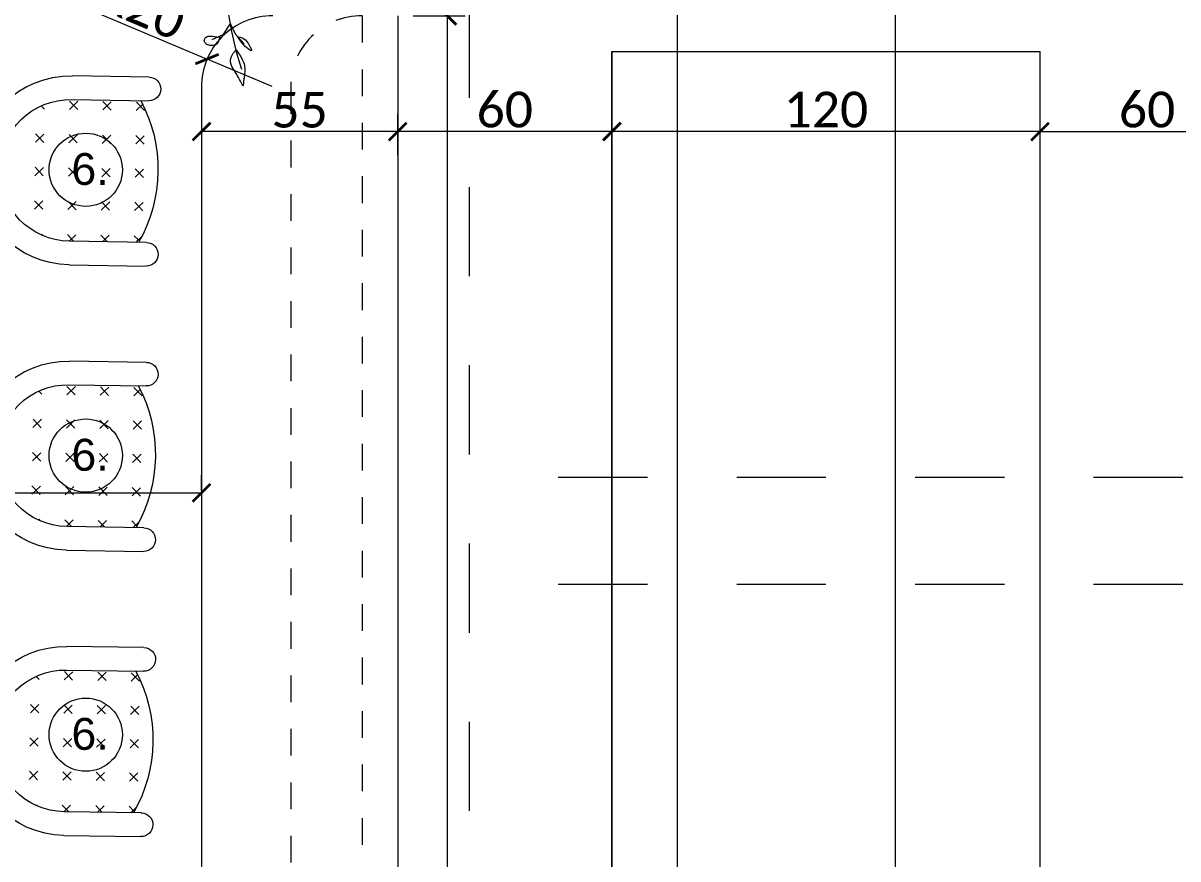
# Model space of a CAD drawing. Header units: centimetres. Extents: x -26724 to 60145, y -23645 to 6771.
# Drawn here: x -19310.1 to -18986.4, y 5104 to 5338.4 of the extents above; entities that cross this region are included whole.
import ezdxf

# ---------------------------------------------------------------- set-up
doc = ezdxf.new("R2010")
doc.units = ezdxf.units.CM
for name, pattern in [('AUSGEZOGEN', [0]), ('DALEKOVOD_VN', [5, 2.5, -2.5]), ('PUNKT2_S9', [0.35, 0.15, -0.1, 0, -0.1])]:
    doc.linetypes.add(name, pattern=pattern)
doc.layers.add('3.IZGLED 2', color=7, linetype='Continuous', lineweight=9, true_color=0x4a4a4a)
for name, color, linetype, lineweight in [('4.KOTE', 88, 'Continuous', 15), ('Moebel', 252, 'PUNKT2_S9', 13), ('namestaj', 8, 'Continuous', 9), ('namjestaj', 150, 'Continuous', 5)]:
    doc.layers.add(name, color=color, linetype=linetype, lineweight=lineweight)
doc.layers.add('pozicije', color=7, linetype='Continuous')
doc.styles.add('0.15', font='arial.ttf', dxfattribs={"height": 0.15})
doc.styles.get("Standard").update_dxf_attribs({"font": 'calibri.ttf'})
doc.dimstyles.new('ja 1 50', dxfattribs={"dimtxt": 10, "dimasz": 5, "dimexe": 5, "dimexo": 5, "dimgap": 1, "dimtad": 1, "dimdec": 0, "dimtxsty": 'Standard', "dimblk": 'ARCHTICK', "dimcen": 2.5, "dimclrd": 256, "dimclrt": 7, "dimadec": 0, "dimazin": 0, "dimtfac": 1, "dimtdec": 0, "dimtix": 1, "dimtmove": 1, "dimatfit": 3, "dimldrblk": 'ARCHTICK', "dimfxl": 10, "dimfxlon": 1, "dimlwd": 0, "dimlwe": 9, "dimarcsym": 0})

# ---------------------------------------------------------------- blocks, each defined once
blk = doc.blocks.new('ggggt')
at = {"layer": 'Moebel', "color": 91, "linetype": 'AUSGEZOGEN', "lineweight": 18, "transparency": 33554687}
for p, q in [((1563.06, 1952.83, 13.5), (1564.12, 1946.54, 13.5)), ((1563.87, 1948.92, 13.5), (1561.74, 1945.67, 13.5)), ((1563.72, 1948.78, 13.5), (1565.14, 1945.95, 13.5)), ((1557.07, 1945.03, 13.5), (1557.31, 1945.14, 13.5)), ((1557.31, 1945.14, 13.5), (1557.59, 1945.23, 13.5)), ((1557.59, 1945.23, 13.5), (1557.92, 1945.27, 13.5)), ((1557.92, 1945.27, 13.5), (1558.33, 1945.28, 13.5)), ((1558.33, 1945.28, 13.5), (1558.8, 1945.26, 13.5)), ((1561.74, 1945.67, 13.5), (1558.63, 1944.25, 13.5)), ((1558.8, 1945.26, 13.5), (1559.36, 1945.2, 13.5)), ((1559.36, 1945.2, 13.5), (1560.01, 1945.1, 13.5)), ((1560.01, 1945.1, 13.5), (1560.75, 1944.96, 13.5)), ((1560.89, 1945.1, 13.5), (1560.71, 1944.39, 13.5)), ((1564.12, 1946.54, 13.5), (1565.46, 1940.91, 13.5)), ((1565.14, 1945.95, 13.5), (1567.68, 1943.13, 13.5)), ((1566.38, 1944.35, 13.5), (1565.84, 1945.25, 13.5)), ((1565.98, 1945.11, 13.5), (1566.62, 1945, 13.5)), ((1556.52, 1944.08, 13.5), (1556.55, 1944.3, 13.5)), ((1556.53, 1943.86, 13.5), (1556.52, 1944.08, 13.5)), ((1556.59, 1943.65, 13.5), (1556.53, 1943.86, 13.5)), ((1556.55, 1944.3, 13.5), (1556.62, 1944.51, 13.5)), ((1556.69, 1943.45, 13.5), (1556.59, 1943.65, 13.5)), ((1556.62, 1944.51, 13.5), (1556.73, 1944.7, 13.5)), ((1556.84, 1943.26, 13.5), (1556.69, 1943.45, 13.5)), ((1556.73, 1944.7, 13.5), (1556.88, 1944.88, 13.5)), ((1557.02, 1943.1, 13.5), (1556.84, 1943.26, 13.5)), ((1556.88, 1944.88, 13.5), (1557.07, 1945.03, 13.5)), ((1557.24, 1942.95, 13.5), (1557.02, 1943.1, 13.5)), ((1557.49, 1942.83, 13.5), (1557.24, 1942.95, 13.5)), ((1557.76, 1942.73, 13.5), (1557.49, 1942.83, 13.5)), ((1558.06, 1942.66, 13.5), (1557.76, 1942.73, 13.5)), ((1558.37, 1942.62, 13.5), (1558.06, 1942.66, 13.5)), ((1558.68, 1942.61, 13.5), (1558.37, 1942.62, 13.5)), ((1559.01, 1942.64, 13.5), (1558.68, 1942.61, 13.5)), ((1559.33, 1942.71, 13.5), (1559.01, 1942.64, 13.5)), ((1559.65, 1942.85, 13.5), (1559.33, 1942.71, 13.5)), ((1559.95, 1943.07, 13.5), (1559.65, 1942.85, 13.5)), ((1560.23, 1943.38, 13.5), (1559.95, 1943.07, 13.5)), ((1560.49, 1943.82, 13.5), (1560.23, 1943.38, 13.5)), ((1560.71, 1944.39, 13.5), (1560.49, 1943.82, 13.5)), ((1566.92, 1943.58, 13.5), (1566.38, 1944.35, 13.5)), ((1566.62, 1945, 13.5), (1567.17, 1944.81, 13.5)), ((1567.46, 1942.93, 13.5), (1566.92, 1943.58, 13.5)), ((1567.17, 1944.81, 13.5), (1567.63, 1944.54, 13.5)), ((1567.97, 1942.39, 13.5), (1567.46, 1942.93, 13.5)), ((1567.63, 1944.54, 13.5), (1568.02, 1944.22, 13.5)), ((1568.44, 1941.95, 13.5), (1567.97, 1942.39, 13.5)), ((1568.02, 1944.22, 13.5), (1568.35, 1943.86, 13.5)), ((1568.35, 1943.86, 13.5), (1568.63, 1943.48, 13.5)), ((1568.86, 1941.62, 13.5), (1568.44, 1941.95, 13.5)), ((1568.63, 1943.48, 13.5), (1568.87, 1943.08, 13.5)), ((1568.87, 1943.08, 13.5), (1569.1, 1942.7, 13.5)), ((1569.1, 1942.7, 13.5), (1569.3, 1942.35, 13.5)), ((1569.3, 1942.35, 13.5), (1569.48, 1942.02, 13.5)), ((1569.48, 1942.02, 13.5), (1569.62, 1941.74, 13.5)), ((1563.86, 1938.75, 13.5), (1564.09, 1939.57, 13.5)), ((1563.86, 1937.99, 13.5), (1563.86, 1938.75, 13.5)), ((1564.09, 1939.57, 13.5), (1564.59, 1940.46, 13.5)), ((1564.59, 1940.46, 13.5), (1565.42, 1941.43, 13.5)), ((1565.42, 1941.43, 13.5), (1566.04, 1940.58, 13.5)), ((1565.42, 1941.43, 13.5), (1565.42, 1941.43, 13.5)), ((1565.46, 1940.91, 13.5), (1566.95, 1936, 13.5)), ((1566.04, 1940.58, 13.5), (1566.55, 1939.82, 13.5)), ((1566.55, 1939.82, 13.5), (1566.95, 1939.15, 13.5)), ((1566.95, 1939.15, 13.5), (1567.25, 1938.55, 13.5)), ((1569.21, 1941.39, 13.5), (1568.86, 1941.62, 13.5)), ((1569.48, 1941.25, 13.5), (1569.21, 1941.39, 13.5)), ((1569.66, 1941.2, 13.5), (1569.48, 1941.25, 13.5)), ((1569.62, 1941.74, 13.5), (1569.73, 1941.51, 13.5)), ((1569.76, 1941.24, 13.5), (1569.66, 1941.2, 13.5)), ((1569.73, 1941.51, 13.5), (1569.77, 1941.34, 13.5)), ((1569.77, 1941.34, 13.5), (1569.76, 1941.24, 13.5)), ((1564.04, 1937.28, 13.5), (1563.86, 1937.99, 13.5)), ((1564.33, 1936.61, 13.5), (1564.04, 1937.28, 13.5)), ((1564.7, 1935.97, 13.5), (1564.33, 1936.61, 13.5)), ((1565.09, 1935.35, 13.5), (1564.7, 1935.97, 13.5)), ((1567.25, 1938.55, 13.5), (1567.48, 1938.01, 13.5)), ((1567.48, 1938.01, 13.5), (1567.64, 1937.53, 13.5)), ((1567.64, 1937.53, 13.5), (1567.75, 1937.08, 13.5)), ((1567.75, 1937.08, 13.5), (1567.82, 1936.67, 13.5)), ((1567.82, 1936.67, 13.5), (1567.86, 1936.27, 13.5)), ((1567.87, 1935.52, 13.5), (1567.85, 1935.17, 13.5)), ((1567.86, 1936.27, 13.5), (1567.87, 1935.89, 13.5)), ((1567.87, 1935.89, 13.5), (1567.87, 1935.52, 13.5)), ((1565.46, 1934.76, 13.5), (1565.09, 1935.35, 13.5)), ((1565.8, 1934.18, 13.5), (1565.46, 1934.76, 13.5)), ((1566.11, 1933.64, 13.5), (1565.8, 1934.18, 13.5)), ((1566.38, 1933.13, 13.5), (1566.11, 1933.64, 13.5)), ((1566.63, 1932.68, 13.5), (1566.38, 1933.13, 13.5)), ((1566.84, 1932.27, 13.5), (1566.63, 1932.68, 13.5)), ((1567.01, 1931.93, 13.5), (1566.84, 1932.27, 13.5)), ((1567.49, 1932.2, 13.5), (1567.47, 1931.98, 13.5)), ((1567.51, 1932.44, 13.5), (1567.49, 1932.2, 13.5)), ((1567.54, 1932.7, 13.5), (1567.51, 1932.44, 13.5)), ((1567.58, 1932.97, 13.5), (1567.54, 1932.7, 13.5)), ((1567.61, 1933.26, 13.5), (1567.58, 1932.97, 13.5)), ((1567.65, 1933.55, 13.5), (1567.61, 1933.26, 13.5)), ((1567.7, 1933.86, 13.5), (1567.65, 1933.55, 13.5)), ((1567.74, 1934.17, 13.5), (1567.7, 1933.86, 13.5)), ((1567.78, 1934.49, 13.5), (1567.74, 1934.17, 13.5)), ((1567.82, 1934.82, 13.5), (1567.78, 1934.49, 13.5)), ((1567.85, 1935.17, 13.5), (1567.82, 1934.82, 13.5)), ((1567.15, 1931.67, 13.5), (1567.01, 1931.93, 13.5)), ((1567.26, 1931.48, 13.5), (1567.15, 1931.67, 13.5)), ((1567.34, 1931.36, 13.5), (1567.26, 1931.48, 13.5)), ((1567.39, 1931.3, 13.5), (1567.34, 1931.36, 13.5)), ((1567.42, 1931.31, 13.5), (1567.39, 1931.3, 13.5)), ((1567.44, 1931.37, 13.5), (1567.42, 1931.31, 13.5)), ((1567.45, 1931.47, 13.5), (1567.44, 1931.37, 13.5)), ((1567.46, 1931.78, 13.5), (1567.45, 1931.61, 13.5)), ((1567.45, 1931.61, 13.5), (1567.45, 1931.47, 13.5)), ((1567.47, 1931.98, 13.5), (1567.46, 1931.78, 13.5))]:
    blk.add_line(p, q, dxfattribs=at)
blk = doc.blocks.new('gggddgdgd')
at = {"layer": 'namjestaj', "transparency": 33554687}
for p, q in [((1591.13, 1615.44, 13.5), (1612.72, 1615.79, 13.5)), ((1612.82, 1609.17, 13.5), (1591.24, 1608.82, 13.5)), ((1601.72, 1608.54, 13.5), (1604.1, 1606.24, 13.5)), ((1601.76, 1606.2, 13.5), (1604.06, 1608.58, 13.5)), ((1611.08, 1608.69, 13.5), (1613.46, 1606.38, 13.5)), ((1611.12, 1606.35, 13.5), (1613.42, 1608.73, 13.5)), ((1592.39, 1606.05, 13.5), (1594.7, 1608.43, 13.5)), ((1592.92, 1607.84, 13.5), (1594.73, 1606.09, 13.5)), ((1620.48, 1606.5, 13.5), (1621.35, 1607.4, 13.5)), ((1622.54, 1606.81, 13.5), (1622.82, 1606.53, 13.5)), ((1592.51, 1599.03, 13.5), (1594.88, 1596.73, 13.5)), ((1592.54, 1596.69, 13.5), (1594.85, 1599.07, 13.5)), ((1601.87, 1599.18, 13.5), (1604.25, 1596.87, 13.5)), ((1601.9, 1596.84, 13.5), (1604.21, 1599.21, 13.5)), ((1611.23, 1599.33, 13.5), (1613.61, 1597.02, 13.5)), ((1611.27, 1596.99, 13.5), (1613.57, 1599.36, 13.5)), ((1620.59, 1599.48, 13.5), (1622.97, 1597.17, 13.5)), ((1620.63, 1597.14, 13.5), (1622.93, 1599.51, 13.5)), ((1592.66, 1589.67, 13.5), (1595.03, 1587.36, 13.5)), ((1592.69, 1587.33, 13.5), (1595, 1589.7, 13.5)), ((1602.02, 1589.82, 13.5), (1604.39, 1587.51, 13.5)), ((1602.05, 1587.48, 13.5), (1604.36, 1589.85, 13.5)), ((1611.38, 1589.97, 13.5), (1613.76, 1587.66, 13.5)), ((1611.42, 1587.63, 13.5), (1613.72, 1590, 13.5)), ((1620.74, 1590.11, 13.5), (1623.12, 1587.81, 13.5)), ((1620.78, 1587.77, 13.5), (1623.08, 1590.15, 13.5)), ((1592.81, 1580.31, 13.5), (1595.18, 1578, 13.5)), ((1592.84, 1577.97, 13.5), (1595.15, 1580.34, 13.5)), ((1602.17, 1580.46, 13.5), (1604.54, 1578.15, 13.5)), ((1602.2, 1578.11, 13.5), (1604.51, 1580.49, 13.5)), ((1611.53, 1580.6, 13.5), (1613.9, 1578.3, 13.5)), ((1611.56, 1578.26, 13.5), (1613.87, 1580.64, 13.5)), ((1620.89, 1580.75, 13.5), (1623.27, 1578.45, 13.5)), ((1620.93, 1578.41, 13.5), (1623.23, 1580.79, 13.5)), ((1593.22, 1570.69, 13.5), (1594.84, 1569.12, 13.5)), ((1593.86, 1569.5, 13.5), (1595.29, 1570.98, 13.5)), ((1602.32, 1571.09, 13.5), (1604.2, 1569.27, 13.5)), ((1602.83, 1569.24, 13.5), (1604.66, 1571.13, 13.5)), ((1611.68, 1571.24, 13.5), (1613.56, 1569.42, 13.5)), ((1612.19, 1569.39, 13.5), (1614.02, 1571.28, 13.5)), ((1621.04, 1571.39, 13.5), (1621.28, 1571.16, 13.5)), ((1591.87, 1569.07, 13.5), (1613.46, 1569.41, 13.5)), ((1613.56, 1562.8, 13.5), (1591.98, 1562.45, 13.5)), ((1591.85, 1535.44, 13.5), (1613.43, 1535.78, 13.5)), ((1613.54, 1529.16, 13.5), (1591.95, 1528.82, 13.5)), ((1593.11, 1526.04, 13.5), (1595.41, 1528.42, 13.5)), ((1593.64, 1527.84, 13.5), (1595.45, 1526.08, 13.5)), ((1602.43, 1528.53, 13.5), (1604.81, 1526.23, 13.5)), ((1602.47, 1526.19, 13.5), (1604.78, 1528.57, 13.5)), ((1611.8, 1528.68, 13.5), (1614.17, 1526.38, 13.5)), ((1611.83, 1526.34, 13.5), (1614.14, 1528.72, 13.5)), ((1621.19, 1526.49, 13.5), (1622.06, 1527.39, 13.5)), ((1623.25, 1526.8, 13.5), (1623.53, 1526.53, 13.5)), ((1593.22, 1519.02, 13.5), (1595.6, 1516.72, 13.5)), ((1593.26, 1516.68, 13.5), (1595.56, 1519.06, 13.5)), ((1602.58, 1519.17, 13.5), (1604.96, 1516.87, 13.5)), ((1602.62, 1516.83, 13.5), (1604.92, 1519.21, 13.5)), ((1611.95, 1519.32, 13.5), (1614.32, 1517.02, 13.5)), ((1611.98, 1516.98, 13.5), (1614.29, 1519.36, 13.5)), ((1621.31, 1519.47, 13.5), (1623.68, 1517.17, 13.5)), ((1621.34, 1517.13, 13.5), (1623.65, 1519.51, 13.5)), ((1593.37, 1509.66, 13.5), (1595.75, 1507.36, 13.5)), ((1593.41, 1507.32, 13.5), (1595.71, 1509.7, 13.5)), ((1602.73, 1509.81, 13.5), (1605.11, 1507.51, 13.5)), ((1602.77, 1507.47, 13.5), (1605.07, 1509.85, 13.5)), ((1612.09, 1509.96, 13.5), (1614.47, 1507.66, 13.5)), ((1612.13, 1507.62, 13.5), (1614.43, 1510, 13.5)), ((1621.46, 1510.11, 13.5), (1623.83, 1507.8, 13.5)), ((1621.49, 1507.77, 13.5), (1623.8, 1510.15, 13.5)), ((1593.52, 1500.3, 13.5), (1595.9, 1498, 13.5)), ((1593.56, 1497.96, 13.5), (1595.86, 1500.34, 13.5)), ((1602.88, 1500.45, 13.5), (1605.26, 1498.15, 13.5)), ((1602.92, 1498.11, 13.5), (1605.22, 1500.49, 13.5)), ((1612.24, 1500.6, 13.5), (1614.62, 1498.29, 13.5)), ((1612.28, 1498.26, 13.5), (1614.58, 1500.63, 13.5)), ((1621.6, 1500.75, 13.5), (1623.98, 1498.44, 13.5)), ((1621.64, 1498.41, 13.5), (1623.95, 1500.78, 13.5)), ((1592.59, 1489.06, 13.5), (1614.17, 1489.41, 13.5)), ((1593.93, 1490.68, 13.5), (1595.56, 1489.11, 13.5)), ((1594.57, 1489.49, 13.5), (1596.01, 1490.97, 13.5)), ((1603.03, 1491.09, 13.5), (1604.92, 1489.26, 13.5)), ((1603.55, 1489.24, 13.5), (1605.37, 1491.12, 13.5)), ((1612.39, 1491.24, 13.5), (1614.28, 1489.41, 13.5)), ((1612.91, 1489.39, 13.5), (1614.73, 1491.27, 13.5)), ((1621.75, 1491.39, 13.5), (1622, 1491.15, 13.5)), ((1614.28, 1482.79, 13.5), (1592.69, 1482.44, 13.5)), ((1592.56, 1455.43, 13.5), (1614.15, 1455.77, 13.5)), ((1614.25, 1449.16, 13.5), (1592.67, 1448.81, 13.5)), ((1593.83, 1446.03, 13.5), (1596.13, 1448.41, 13.5)), ((1594.35, 1447.83, 13.5), (1596.17, 1446.07, 13.5)), ((1603.15, 1448.52, 13.5), (1605.53, 1446.22, 13.5)), ((1603.19, 1446.18, 13.5), (1605.49, 1448.56, 13.5)), ((1612.51, 1448.67, 13.5), (1614.89, 1446.37, 13.5)), ((1612.55, 1446.33, 13.5), (1614.85, 1448.71, 13.5)), ((1621.91, 1446.48, 13.5), (1622.78, 1447.38, 13.5)), ((1623.97, 1446.79, 13.5), (1624.25, 1446.52, 13.5)), ((1593.94, 1439.01, 13.5), (1596.32, 1436.71, 13.5)), ((1593.98, 1436.67, 13.5), (1596.28, 1439.05, 13.5)), ((1603.3, 1439.16, 13.5), (1605.68, 1436.86, 13.5)), ((1603.34, 1436.82, 13.5), (1605.64, 1439.2, 13.5)), ((1612.66, 1439.31, 13.5), (1615.04, 1437.01, 13.5)), ((1612.7, 1436.97, 13.5), (1615, 1439.35, 13.5)), ((1622.02, 1439.46, 13.5), (1624.4, 1437.16, 13.5)), ((1622.06, 1437.12, 13.5), (1624.36, 1439.5, 13.5)), ((1594.09, 1429.65, 13.5), (1596.47, 1427.35, 13.5)), ((1594.13, 1427.31, 13.5), (1596.43, 1429.69, 13.5)), ((1603.45, 1429.8, 13.5), (1605.83, 1427.5, 13.5)), ((1603.49, 1427.46, 13.5), (1605.79, 1429.84, 13.5)), ((1612.81, 1429.95, 13.5), (1615.19, 1427.65, 13.5)), ((1612.85, 1427.61, 13.5), (1615.15, 1429.99, 13.5)), ((1622.17, 1430.1, 13.5), (1624.55, 1427.8, 13.5)), ((1622.21, 1427.76, 13.5), (1624.51, 1430.14, 13.5)), ((1622.36, 1418.4, 13.5), (1624.66, 1420.78, 13.5)), ((1594.24, 1420.29, 13.5), (1596.62, 1417.99, 13.5)), ((1594.28, 1417.95, 13.5), (1596.58, 1420.33, 13.5)), ((1603.6, 1420.44, 13.5), (1605.98, 1418.14, 13.5)), ((1603.64, 1418.1, 13.5), (1605.94, 1420.48, 13.5)), ((1612.96, 1420.59, 13.5), (1615.34, 1418.29, 13.5)), ((1613, 1418.25, 13.5), (1615.3, 1420.63, 13.5)), ((1622.32, 1420.74, 13.5), (1624.7, 1418.44, 13.5)), ((1603.75, 1411.08, 13.5), (1605.63, 1409.25, 13.5)), ((1604.26, 1409.23, 13.5), (1606.09, 1411.12, 13.5)), ((1613.11, 1411.23, 13.5), (1615, 1409.4, 13.5)), ((1613.62, 1409.38, 13.5), (1615.45, 1411.27, 13.5)), ((1622.47, 1411.38, 13.5), (1622.71, 1411.14, 13.5)), ((1593.3, 1409.06, 13.5), (1614.89, 1409.4, 13.5)), ((1594.65, 1410.68, 13.5), (1596.27, 1409.1, 13.5)), ((1595.29, 1409.48, 13.5), (1596.73, 1410.97, 13.5)), ((1614.99, 1402.78, 13.5), (1593.41, 1402.44, 13.5))]:
    blk.add_line(p, q, dxfattribs=at)
for centre, radius, start, end in [((1591.18, 1612.13, 13.5), 3.31, 90.9137, 270.9137), ((1613.14, 1589.31, 13.5), 26.48, 0.9137, 90.9137), ((1629.77, 1589.56, 13.5), 41.14, 152.0171, 209.8102), ((1613.14, 1589.31, 13.5), 19.86, 0.9137, 90.9137), ((1613.14, 1589.27, 13.5), 19.86, 270.9137, 0.9137), ((1613.14, 1589.27, 13.5), 26.48, 270.9137, 0.9137), ((1591.92, 1565.76, 13.5), 3.31, 90.9137, 270.9137), ((1591.9, 1532.13, 13.5), 3.31, 90.9137, 270.9137), ((1613.85, 1509.3, 13.5), 26.48, 0.9137, 90.9137), ((1630.49, 1509.55, 13.5), 41.14, 152.0171, 209.8102), ((1613.85, 1509.3, 13.5), 19.86, 0.9137, 90.9137), ((1613.86, 1509.27, 13.5), 19.86, 270.9137, 0.9137), ((1613.86, 1509.27, 13.5), 26.48, 270.9137, 0.9137), ((1592.64, 1485.75, 13.5), 3.31, 90.9137, 270.9137), ((1592.62, 1452.12, 13.5), 3.31, 90.9137, 270.9137), ((1614.57, 1429.3, 13.5), 26.48, 0.9137, 90.9137), ((1631.21, 1429.54, 13.5), 41.14, 152.0171, 209.8102), ((1614.57, 1429.3, 13.5), 19.86, 0.9137, 90.9137), ((1614.57, 1429.26, 13.5), 19.86, 270.9137, 0.9137), ((1614.57, 1429.26, 13.5), 26.48, 270.9137, 0.9137), ((1593.36, 1405.75, 13.5), 3.31, 90.9137, 270.9137)]:
    blk.add_arc(centre, radius, start, end, dxfattribs=at)
blk = doc.blocks.new('_ArchTick')
at = {"color": 0, "linetype": 'ByBlock', "const_width": 0.15}
blk.add_lwpolyline([(-0.5, -0.5), (0.5, 0.5)], dxfattribs=at)
blk = doc.blocks.new('*D2937')
at = {"layer": '4.KOTE', "color": 0, "lineweight": 9, "transparency": 16777216}
for p, q in [((-19295.07, 5897.75), (-19295.07, 5884.44)), ((-19200.07, 5879.44), (-19200.07, 5894.44))]:
    blk.add_line(p, q, dxfattribs=at)
at = {"layer": '4.KOTE', "lineweight": 0, "transparency": 16777216}
blk.add_line((-19200.07, 5889.44), (-19295.07, 5889.44), dxfattribs=at)
at = {"layer": 'Defpoints', "color": 0, "lineweight": 50, "transparency": 16777216}
for p in [(-19295.07, 5910.46, 13.5), (-19295.07, 5889.44), (-19200.07, 3696.58, 13.5)]:
    blk.add_point(p, dxfattribs=at)
at = {"layer": '4.KOTE', "lineweight": 0, "transparency": 16777216, "xscale": 5, "yscale": 5, "zscale": 5, "rotation": 180}
blk.add_blockref('_ArchTick', (-19295.07, 5889.44), dxfattribs=at)
at = {"layer": '4.KOTE', "lineweight": 0, "transparency": 16777216, "xscale": 5, "yscale": 5, "zscale": 5}
blk.add_blockref('_ArchTick', (-19200.07, 5889.44), dxfattribs=at)
at = {"layer": '4.KOTE', "color": 7, "transparency": 16777216, "insert": (-19247.57, 5895.56), "char_height": 10, "attachment_point": 5}
blk.add_mtext('95', dxfattribs=at)
blk = doc.blocks.new('*D2971')
at = {"layer": '4.KOTE', "color": 0, "lineweight": 9, "transparency": 16777216}
for p, q in [((-19413.29, 5207.3), (-19413.29, 5211.66)), ((-19260.07, 5207.3), (-19260.07, 5211.66))]:
    blk.add_line(p, q, dxfattribs=at)
at = {"layer": '4.KOTE', "lineweight": 0, "transparency": 16777216}
blk.add_line((-19413.29, 5206.66), (-19260.07, 5206.66), dxfattribs=at)
at = {"layer": 'Defpoints', "color": 0, "lineweight": 50, "transparency": 16777216}
for p in [(-19413.29, 5205.12, 13.5), (-19260.07, 5206.66), (-19260.07, 5205.12, 13.5)]:
    blk.add_point(p, dxfattribs=at)
at = {"layer": '4.KOTE', "lineweight": 0, "transparency": 16777216, "xscale": 5, "yscale": 5, "zscale": 5, "rotation": 180}
blk.add_blockref('_ArchTick', (-19413.29, 5206.66), dxfattribs=at)
at = {"layer": '4.KOTE', "lineweight": 0, "transparency": 16777216, "xscale": 5, "yscale": 5, "zscale": 5}
blk.add_blockref('_ArchTick', (-19260.07, 5206.66), dxfattribs=at)
at = {"layer": '4.KOTE', "color": 7, "transparency": 16777216, "insert": (-19336.68, 5212.79), "char_height": 10, "attachment_point": 5}
blk.add_mtext('153', dxfattribs=at)
blk = doc.blocks.new('*D2853')
at = {"layer": '4.KOTE', "color": 0, "lineweight": 9, "transparency": 16777216}
for p, q in [((-19055.91, 5440.46), (-19070.69, 5440.46)), ((-19055.97, 4720.46), (-19070.69, 4720.46))]:
    blk.add_line(p, q, dxfattribs=at)
at = {"layer": '4.KOTE', "lineweight": 0, "transparency": 16777216}
blk.add_line((-19065.69, 5440.46), (-19065.69, 4720.46), dxfattribs=at)
at = {"layer": 'Defpoints', "color": 0, "lineweight": 50, "transparency": 16777216}
for p in [(-18991.55, 5440.46, 13.5), (-19065.69, 4720.46), (-19001.55, 4720.46, 13.5)]:
    blk.add_point(p, dxfattribs=at)
at = {"layer": '4.KOTE', "lineweight": 0, "transparency": 16777216, "xscale": 5, "yscale": 5, "zscale": 5}
for p, rotation in [((-19065.69, 5440.46), 90), ((-19065.69, 4720.46), 270)]:
    blk.add_blockref('_ArchTick', p, dxfattribs=dict(at, rotation=rotation))
at = {"layer": '4.KOTE', "color": 7, "transparency": 16777216, "insert": (-19071.82, 5080.46), "char_height": 10, "attachment_point": 5, "rotation": 90}
blk.add_mtext('720', dxfattribs=at)
blk = doc.blocks.new('*D3045')
at = {"layer": '4.KOTE', "color": 0, "lineweight": 9, "transparency": 16777216}
for p, q in [((-19124.88, 5440.46), (-19131.69, 5440.46)), ((-19134.68, 4637.46), (-19121.69, 4637.46))]:
    blk.add_line(p, q, dxfattribs=at)
at = {"layer": '4.KOTE', "lineweight": 0, "transparency": 16777216}
blk.add_line((-19126.69, 4637.46), (-19126.69, 5440.46), dxfattribs=at)
at = {"layer": 'Defpoints', "color": 0, "lineweight": 50, "transparency": 16777216}
for p in [(-19126.69, 5440.46), (-19121.95, 5440.46, 13.5), (-19145.07, 4637.46, 13.5)]:
    blk.add_point(p, dxfattribs=at)
at = {"layer": '4.KOTE', "lineweight": 0, "transparency": 16777216, "xscale": 5, "yscale": 5, "zscale": 5}
for p, rotation in [((-19126.69, 5440.46), 90), ((-19126.69, 4637.46), 270)]:
    blk.add_blockref('_ArchTick', p, dxfattribs=dict(at, rotation=rotation))
at = {"layer": '4.KOTE', "color": 7, "transparency": 16777216, "insert": (-19132.81, 5038.96), "char_height": 10, "attachment_point": 5, "rotation": 90}
blk.add_mtext('803', dxfattribs=at)
blk = doc.blocks.new('*D2850')
at = {"layer": '4.KOTE', "color": 0, "lineweight": 9, "transparency": 16777216}
for p, q in [((-19025.07, 5301.38), (-19025.07, 5313)), ((-18965.07, 5301.38), (-18965.07, 5313))]:
    blk.add_line(p, q, dxfattribs=at)
at = {"layer": '4.KOTE', "lineweight": 0, "transparency": 16777216}
blk.add_line((-19025.07, 5308), (-18965.07, 5308), dxfattribs=at)
at = {"layer": 'Defpoints', "color": 0, "lineweight": 50, "transparency": 16777216}
for p in [(-18965.07, 5308), (-19025.07, 5296.44, 13.5), (-18965.07, 5296.44, 13.5)]:
    blk.add_point(p, dxfattribs=at)
at = {"layer": '4.KOTE', "lineweight": 0, "transparency": 16777216, "xscale": 5, "yscale": 5, "zscale": 5, "rotation": 180}
blk.add_blockref('_ArchTick', (-19025.07, 5308), dxfattribs=at)
at = {"layer": '4.KOTE', "lineweight": 0, "transparency": 16777216, "xscale": 5, "yscale": 5, "zscale": 5}
blk.add_blockref('_ArchTick', (-18965.07, 5308), dxfattribs=at)
at = {"layer": '4.KOTE', "color": 7, "transparency": 16777216, "insert": (-18995.07, 5314.13), "char_height": 10, "attachment_point": 5}
blk.add_mtext('60', dxfattribs=at)
blk = doc.blocks.new('*D2851')
at = {"layer": '4.KOTE', "color": 0, "lineweight": 9, "transparency": 16777216}
for p, q in [((-19145.07, 5301.38), (-19145.07, 5313)), ((-19025.07, 5301.38), (-19025.07, 5313))]:
    blk.add_line(p, q, dxfattribs=at)
at = {"layer": '4.KOTE', "lineweight": 0, "transparency": 16777216}
blk.add_line((-19025.07, 5308), (-19145.07, 5308), dxfattribs=at)
at = {"layer": 'Defpoints', "color": 0, "lineweight": 50, "transparency": 16777216}
for p in [(-19145.07, 5308), (-19145.07, 5296.44, 13.5), (-19025.07, 5296.44, 13.5)]:
    blk.add_point(p, dxfattribs=at)
at = {"layer": '4.KOTE', "lineweight": 0, "transparency": 16777216, "xscale": 5, "yscale": 5, "zscale": 5, "rotation": 180}
blk.add_blockref('_ArchTick', (-19145.07, 5308), dxfattribs=at)
at = {"layer": '4.KOTE', "lineweight": 0, "transparency": 16777216, "xscale": 5, "yscale": 5, "zscale": 5}
blk.add_blockref('_ArchTick', (-19025.07, 5308), dxfattribs=at)
at = {"layer": '4.KOTE', "color": 7, "transparency": 16777216, "insert": (-19085.07, 5314.13), "char_height": 10, "attachment_point": 5}
blk.add_mtext('120', dxfattribs=at)
blk = doc.blocks.new('*D2852')
at = {"layer": '4.KOTE', "color": 0, "lineweight": 9, "transparency": 16777216}
for p, q in [((-19205.07, 5301.38), (-19205.07, 5313)), ((-19145.07, 5301.38), (-19145.07, 5313))]:
    blk.add_line(p, q, dxfattribs=at)
at = {"layer": '4.KOTE', "lineweight": 0, "transparency": 16777216}
blk.add_line((-19145.07, 5308), (-19205.07, 5308), dxfattribs=at)
at = {"layer": 'Defpoints', "color": 0, "lineweight": 50, "transparency": 16777216}
for p in [(-19205.07, 5308), (-19205.07, 5296.44, 13.5), (-19145.07, 5296.44, 13.5)]:
    blk.add_point(p, dxfattribs=at)
at = {"layer": '4.KOTE', "lineweight": 0, "transparency": 16777216, "xscale": 5, "yscale": 5, "zscale": 5, "rotation": 180}
blk.add_blockref('_ArchTick', (-19205.07, 5308), dxfattribs=at)
at = {"layer": '4.KOTE', "lineweight": 0, "transparency": 16777216, "xscale": 5, "yscale": 5, "zscale": 5}
blk.add_blockref('_ArchTick', (-19145.07, 5308), dxfattribs=at)
at = {"layer": '4.KOTE', "color": 7, "transparency": 16777216, "insert": (-19175.07, 5314.13), "char_height": 10, "attachment_point": 5}
blk.add_mtext('60', dxfattribs=at)
blk = doc.blocks.new('*D3048')
at = {"layer": '4.KOTE', "color": 0, "lineweight": 9, "transparency": 16777216}
for p, q in [((-19205.07, 5316.61), (-19205.07, 5303)), ((-19260.07, 5309.87), (-19260.07, 5303))]:
    blk.add_line(p, q, dxfattribs=at)
at = {"layer": '4.KOTE', "lineweight": 0, "transparency": 16777216}
blk.add_line((-19205.07, 5308), (-19260.07, 5308), dxfattribs=at)
at = {"layer": 'Defpoints', "color": 0, "lineweight": 50, "transparency": 16777216}
for p in [(-19205.07, 5332.04, 13.5), (-19260.07, 5312.81, 13.5), (-19260.07, 5308)]:
    blk.add_point(p, dxfattribs=at)
at = {"layer": '4.KOTE', "lineweight": 0, "transparency": 16777216, "xscale": 5, "yscale": 5, "zscale": 5, "rotation": 180}
blk.add_blockref('_ArchTick', (-19260.07, 5308), dxfattribs=at)
at = {"layer": '4.KOTE', "lineweight": 0, "transparency": 16777216, "xscale": 5, "yscale": 5, "zscale": 5}
blk.add_blockref('_ArchTick', (-19205.07, 5308), dxfattribs=at)
at = {"layer": '4.KOTE', "color": 7, "transparency": 16777216, "insert": (-19232.57, 5314.08), "char_height": 10, "attachment_point": 5}
blk.add_mtext('55', dxfattribs=at)
blk = doc.blocks.new('*D3049')
at = {"layer": '4.KOTE', "color": 0, "lineweight": 9, "transparency": 16777216}
for p, q in [((-19200.72, 5340.46), (-19186.17, 5340.46)), ((-19200.44, 4777.46), (-19186.17, 4777.46))]:
    blk.add_line(p, q, dxfattribs=at)
at = {"layer": '4.KOTE', "lineweight": 0, "transparency": 16777216}
blk.add_line((-19191.17, 4777.46), (-19191.17, 5340.46), dxfattribs=at)
at = {"layer": 'Defpoints', "color": 0, "lineweight": 50, "transparency": 16777216}
for p in [(-19240.07, 5340.46, 13.5), (-19191.17, 5340.46), (-19227.74, 4777.46, 13.5)]:
    blk.add_point(p, dxfattribs=at)
at = {"layer": '4.KOTE', "lineweight": 0, "transparency": 16777216, "xscale": 5, "yscale": 5, "zscale": 5}
for p, rotation in [((-19191.17, 5340.46), 90), ((-19191.17, 4777.46), 270)]:
    blk.add_blockref('_ArchTick', p, dxfattribs=dict(at, rotation=rotation))
at = {"layer": '4.KOTE', "color": 7, "transparency": 16777216, "insert": (-19197.29, 5058.96), "char_height": 10, "attachment_point": 5, "rotation": 90}
blk.add_mtext('563', dxfattribs=at)
blk = doc.blocks.new('*D2845')
at = {"layer": '4.KOTE', "lineweight": 0, "transparency": 16777216}
for p in [(-19290.45, 5341.8), (-19240.24, 5320.63)]:
    blk.add_line(p, (-19258.52, 5328.34), dxfattribs=at)
at = {"layer": 'Defpoints', "color": 0, "lineweight": 50, "transparency": 16777216}
for p in [(-19258.52, 5328.34, 13.5), (-19240.24, 5320.63, 13.5)]:
    blk.add_point(p, dxfattribs=at)
at = {"layer": '4.KOTE', "lineweight": 0, "transparency": 16777216, "xscale": 5, "yscale": 5, "zscale": 5, "rotation": 337.1343821543288}
blk.add_blockref('_ArchTick', (-19258.52, 5328.34), dxfattribs=at)
at = {"layer": '4.KOTE', "color": 7, "transparency": 16777216, "insert": (-19276.71, 5342.65), "char_height": 10, "attachment_point": 5, "rotation": 337.1344}
blk.add_mtext('R20', dxfattribs=at)

msp = doc.modelspace()

# ---------------------------------------------------------------- linework, layer by layer
at = {"layer": '3.IZGLED 2', "color": 32, "linetype": 'DALEKOVOD_VN', "ltscale": 10, "true_color": 0xcd6928}
for p, q in [((-19185.07, 5342.46, 13.5), (-19185.07, 4777.46, 13.5)), ((-17985.07, 5210.96, 13.5), (-19185.07, 5210.96, 13.5)), ((-17985.07, 5180.96, 13.5), (-19185.07, 5180.96, 13.5))]:
    msp.add_line(p, q, dxfattribs=at)
at = {"layer": 'Moebel', "color": 252, "linetype": 'AUSGEZOGEN', "lineweight": 18, "transparency": 33554687}
for q in [(-19025.07, 5330.46, 13.5), (-19145.07, 4637.46, 13.5)]:
    msp.add_line((-19145.07, 5330.46, 13.5), q, dxfattribs=at)
at = {"layer": 'namestaj'}
for centre in [(-19292.51, 5297.29), (-19292.51, 5217.13), (-19292.51, 5138.84)]:
    msp.add_circle(centre, 10.27, dxfattribs=at)
at = {"layer": 'namjestaj', "linetype": 'DALEKOVOD_VN', "ltscale": 3}
msp.add_line((-19215.07, 5340.46, 27), (-19215.07, 4777.46, 27), dxfattribs=at)
at = {"layer": 'namjestaj'}
for p, q in [((-19205.07, 5340.47, 13.5), (-19205.07, 4777.46, 13.5)), ((-19145.07, 4637.46, 13.5), (-19145.07, 5330.46, 13.5)), ((-19145.07, 5330.46, 13.5), (-19025.07, 5330.46, 13.5)), ((-19025.07, 4720.46, 13.5), (-19025.07, 5330.46, 13.5)), ((-19260.07, 5320.46, 13.5), (-19260.07, 4797.46, 13.5))]:
    msp.add_line(p, q, dxfattribs=at)
at = {"layer": 'namjestaj', "linetype": 'DALEKOVOD_VN', "ltscale": 3, "elevation": 13.5}
msp.add_lwpolyline([(-19215.07, 5340.47, 0.419151), (-19235.07, 5320.47), (-19235.07, 4797.24)], format="xyb", dxfattribs=at)
at = {"layer": 'namjestaj'}
msp.add_arc((-19240.24, 5320.63, 13.5), 19.83, 89.5179, 180.4821, dxfattribs=at)

# ---------------------------------------------------------------- block references
msp.add_blockref('ggggt', (-20815.8, 3389.5, 13.5))
at = {"xscale": -1}
msp.add_blockref('gggddgdgd', (-17683.63, 3707.83), dxfattribs=at)

# ---------------------------------------------------------------- texts
at = {"layer": 'pozicije', "style": '0.15'}
for p in [(-19296.51, 5293.05), (-19296.51, 5212.89), (-19296.51, 5134.61)]:
    msp.add_text('6.', height=8.93, dxfattribs=at).set_placement(p)

# ---------------------------------------------------------------- dimensions: what is measured, and where the dimension line sits
at = {"layer": '4.KOTE'}
for base, p1, p2, picture, middle in [((-19295.07, 5889.44), (-19200.07, 3696.58, 13.5), (-19295.07, 5910.46, 13.5), '*D2937', (-19247.57, 5895.56)), ((-19260.07, 5308), (-19205.07, 5332.04, 13.5), (-19260.07, 5312.81, 13.5), '*D3048', (-19232.57, 5314.08)), ((-19205.07, 5308), (-19145.07, 5296.44, 13.5), (-19205.07, 5296.44, 13.5), '*D2852', (-19175.07, 5314.13)), ((-19145.07, 5308), (-19025.07, 5296.44, 13.5), (-19145.07, 5296.44, 13.5), '*D2851', (-19085.07, 5314.13)), ((-18965.07, 5308), (-19025.07, 5296.44, 13.5), (-18965.07, 5296.44, 13.5), '*D2850', (-18995.07, 5314.13)), ((-19260.07, 5206.66), (-19413.29, 5205.12, 13.5), (-19260.07, 5205.12, 13.5), '*D2971', (-19336.68, 5212.79))]:
    dim = msp.add_linear_dim(base=base, p1=p1, p2=p2, dimstyle='ja 1 50', dxfattribs=at)
    dim.commit()
    dim.dimension.update_dxf_attribs({"geometry": picture, "text_midpoint": middle})
for base, p1, p2, picture, middle in [((-19126.69, 5440.46), (-19145.07, 4637.46, 13.5), (-19121.95, 5440.46, 13.5), '*D3045', (-19132.81, 5038.96)), ((-19065.69, 4720.46, -13.5), (-18991.55, 5440.46), (-19001.55, 4720.46), '*D2853', (-19071.82, 5080.46, -13.5)), ((-19191.17, 5340.46), (-19227.74, 4777.46, 13.5), (-19240.07, 5340.46, 13.5), '*D3049', (-19197.29, 5058.96))]:
    dim = msp.add_linear_dim(base=base, p1=p1, p2=p2, angle=90, dimstyle='ja 1 50', dxfattribs=at)
    dim.commit()
    dim.dimension.update_dxf_attribs({"geometry": picture, "text_midpoint": middle})
dim = msp.add_radius_dim(center=(-19240.24, 5320.63, 13.5), mpoint=(-19258.52, 5328.34, 13.5), dimstyle='ja 1 50', dxfattribs=at)
dim.commit()
dim.dimension.update_dxf_attribs({"geometry": '*D2845', "text_midpoint": (-19276.71, 5342.65)})

doc.saveas('drawing.dxf')
